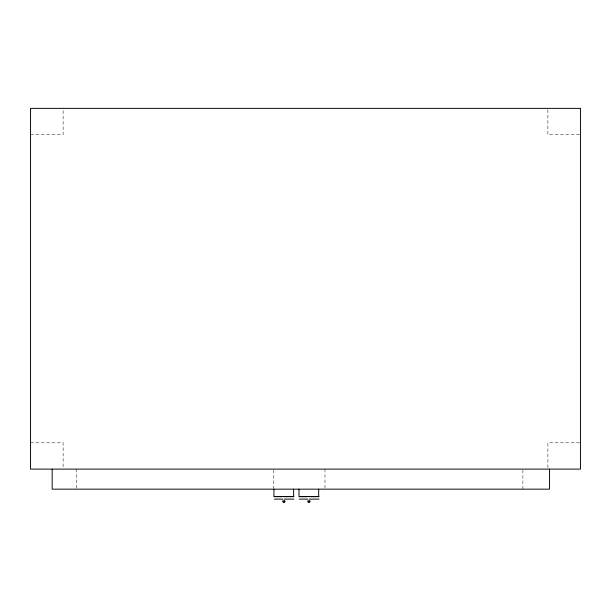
<?xml version="1.0" encoding="UTF-8"?>
<svg xmlns="http://www.w3.org/2000/svg" width="611" height="611" viewBox="0 0 611 611"><rect width="100%" height="100%" fill="white"/><g stroke="black" fill="none" stroke-linecap="round" stroke-linejoin="round"><path stroke-width="0.46" stroke-dasharray="3.06 2.29" d="M30.55 134.664L63.116 134.664L63.116 108.361M579.518 134.664L547.884 134.664L547.884 108.361M30.55 442.807L63.116 442.807L63.116 468.171M579.518 442.807L547.884 442.807L547.884 468.171M522.894 470.065L522.894 489.159M324.976 469.111L324.976 488.204M273.415 470.065L273.415 488.204M76.749 469.111L76.749 488.204"/><path stroke-width="0.92" d="M284.634 500.264C286.238 502.441 282.236 503.51 283.26 501.264M309.685 500.264C311.289 502.441 307.287 503.51 308.311 501.264M283.023 496.468L284.634 496.468M308.074 496.468L309.685 496.468M274.278 496.651L281.923 496.651M284.482 496.651L293.967 496.651M299.329 496.651L306.974 496.651M309.533 496.651L319.026 496.651M274.278 499.111L282.916 499.111M284.39 499.111L293.967 499.111M299.329 499.111L307.967 499.111M309.449 499.111L319.026 499.111M309.449 501.264L309.685 501.837M284.398 501.264L284.634 501.837M549.457 469.111L549.457 489.159L52.164 489.159L52.164 469.111M318.682 489.159L318.682 496.59L299 496.59L299 489.159M308.074 500.264L308.074 501.837M293.631 489.159L293.631 496.59L273.949 496.59L273.949 489.159M283.023 500.264L283.023 501.837M580.45 108.361L30.55 108.361L30.55 469.111L580.45 469.111L580.45 108.361"/></g></svg>
